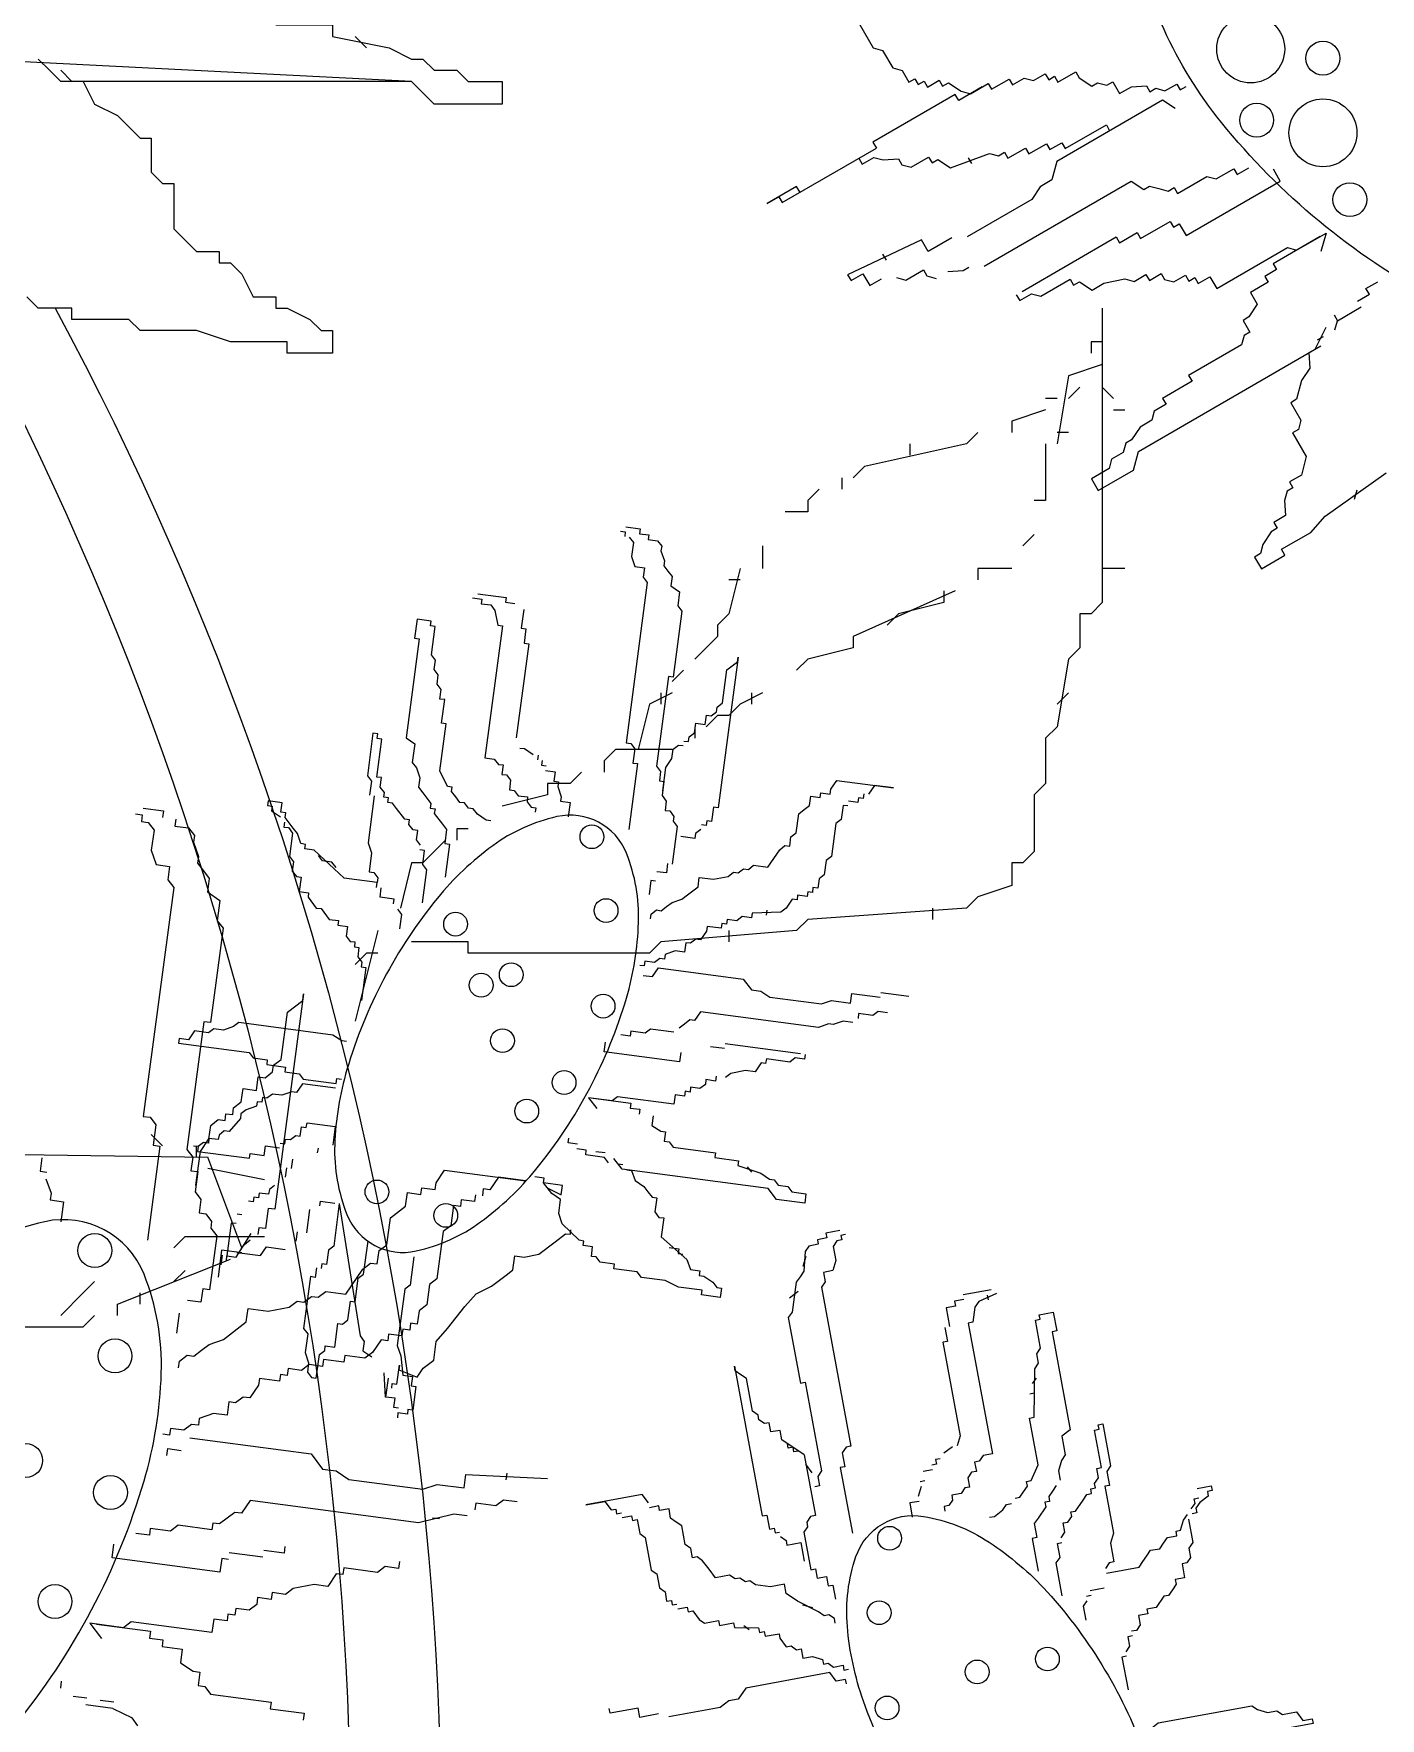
# Model space of a CAD drawing. Header units: inches. Extents: x 6 to 48.5, y 12.5 to 37.3.
# Drawn here: x 9.1383 to 9.2287, y 14.8961 to 15.0092 of the extents above; entities that cross this region are included whole.
import ezdxf

# ---------------------------------------------------------------- set-up
doc = ezdxf.new("R2010")
doc.units = ezdxf.units.IN
doc.header["$MEASUREMENT"] = 0
doc.layers.add('02', color=2, linetype='Continuous')

msp = doc.modelspace()

# ---------------------------------------------------------------- linework, layer by layer
at = {"layer": '02'}
for p, q in [((9.16367, 15.00602), (9.13401, 15.00754)), ((9.13857, 15.00754), (9.13933, 15.00678)), ((9.21412, 15.00478), (9.20701, 15.00066)), ((9.21497, 15.00422), (9.21412, 15.00478)), ((9.20701, 15.00066), (9.20668, 14.99942)), ((9.20213, 14.99362), (9.212, 14.99933)), ((9.20668, 14.99942), (9.20589, 14.99896)), ((9.212, 14.99933), (9.21285, 14.99877)), ((9.21512, 14.9985), (9.21709, 14.99965)), ((9.2157, 14.99568), (9.22202, 14.99934)), ((9.21709, 14.99965), (9.21772, 14.99948)), ((9.21772, 14.99948), (9.2189, 15.00017)), ((9.2189, 15.00017), (9.21913, 14.99977)), ((9.21913, 14.99977), (9.21992, 15.00023)), ((9.22202, 14.99934), (9.22156, 15.00013)), ((9.20533, 14.99811), (9.20098, 14.99559)), ((9.20589, 14.99896), (9.20533, 14.99811)), ((9.21285, 14.99877), (9.21325, 14.999)), ((9.21325, 14.999), (9.21387, 14.99884)), ((9.21387, 14.99884), (9.21449, 14.99867)), ((9.21449, 14.99867), (9.21489, 14.9989)), ((9.21489, 14.9989), (9.21512, 14.9985)), ((9.21123, 14.9952), (9.21242, 14.99588)), ((9.21242, 14.99588), (9.21264, 14.99549)), ((9.21264, 14.99549), (9.21462, 14.99663)), ((9.21462, 14.99663), (9.21485, 14.99624)), ((9.21485, 14.99624), (9.21524, 14.99647)), ((9.21524, 14.99647), (9.2157, 14.99568)), ((9.19793, 14.9954), (9.19296, 14.99305)), ((9.19838, 14.99461), (9.19793, 14.9954)), ((9.19996, 14.99553), (9.19838, 14.99461)), ((9.20468, 14.99193), (9.211, 14.99559)), ((9.211, 14.99559), (9.21123, 14.9952)), ((9.19556, 14.99403), (9.19533, 14.99442)), ((9.20071, 14.99332), (9.20111, 14.99355)), ((9.19296, 14.99305), (9.19319, 14.99266)), ((9.19319, 14.99266), (9.19398, 14.99311)), ((9.19398, 14.99311), (9.19444, 14.99233)), ((9.19444, 14.99233), (9.19523, 14.99278)), ((9.19624, 14.99285), (9.19687, 14.99268)), ((9.19687, 14.99268), (9.19805, 14.99337)), ((9.19805, 14.99337), (9.19828, 14.99297)), ((9.19828, 14.99297), (9.1989, 14.9928)), ((9.19969, 14.99326), (9.20071, 14.99332)), ((9.22778, 14.99212), (9.22857, 14.99258)), ((9.22722, 14.99127), (9.22801, 14.99173)), ((9.22801, 14.99173), (9.22778, 14.99212)), ((9.21007, 14.99081), (9.21007, 14.97103)), ((9.22564, 14.99036), (9.22587, 14.98996)), ((9.22587, 14.98996), (9.22745, 14.99088)), ((9.2257, 14.98934), (9.22587, 14.98996)), ((9.20931, 14.98853), (9.20931, 14.98777)), ((9.21007, 14.98853), (9.20931, 14.98853)), ((9.21007, 14.98701), (9.20779, 14.98625)), ((9.20779, 14.98625), (9.20703, 14.98168)), ((9.20703, 14.98473), (9.20626, 14.98473)), ((9.20855, 14.98549), (9.20779, 14.98473)), ((9.21007, 14.98549), (9.21083, 14.98473)), ((9.20626, 14.98396), (9.20398, 14.9832)), ((9.21083, 14.98396), (9.21159, 14.98396)), ((9.2017, 14.98244), (9.20094, 14.98168)), ((9.20398, 14.9832), (9.20398, 14.98244)), ((9.20779, 14.98244), (9.20703, 14.98244)), ((9.20094, 14.98168), (9.1941, 14.98016)), ((9.19714, 14.98168), (9.19714, 14.98092)), ((9.20626, 14.98168), (9.20626, 14.97788)), ((9.1941, 14.98016), (9.19333, 14.9794)), ((9.19257, 14.9794), (9.19257, 14.97864)), ((9.19105, 14.97864), (9.19029, 14.97788)), ((9.19029, 14.97788), (9.19029, 14.97712)), ((9.20626, 14.97788), (9.2055, 14.97788)), ((9.19029, 14.97712), (9.18877, 14.97712)), ((9.2055, 14.9756), (9.20474, 14.97484)), ((9.18725, 14.97484), (9.18725, 14.97332)), ((9.18573, 14.97332), (9.18497, 14.97027)), ((9.2017, 14.97332), (9.2017, 14.97256)), ((9.20398, 14.97332), (9.2017, 14.97332)), ((9.21159, 14.97332), (9.21007, 14.97332)), ((9.18573, 14.97256), (9.18497, 14.97256)), ((9.16812, 14.97162), (9.17002, 14.97136)), ((9.17002, 14.97136), (9.16998, 14.97105)), ((9.16998, 14.97105), (9.17061, 14.97096)), ((9.20018, 14.9718), (9.19333, 14.96875)), ((9.19942, 14.97103), (9.19638, 14.97027)), ((9.19942, 14.9718), (9.19942, 14.97103)), ((9.21007, 14.97103), (9.20931, 14.97027)), ((9.1712, 14.97056), (9.17103, 14.9693)), ((9.18497, 14.97027), (9.18421, 14.96951)), ((9.19638, 14.97027), (9.19562, 14.96951)), ((9.20855, 14.97027), (9.20855, 14.96799)), ((9.20931, 14.97027), (9.20855, 14.97027)), ((9.17103, 14.9693), (9.17135, 14.96925)), ((9.17135, 14.96925), (9.17122, 14.9683)), ((9.18421, 14.96875), (9.18345, 14.96799)), ((9.18421, 14.96951), (9.18421, 14.96875)), ((9.19333, 14.96875), (9.19333, 14.96799)), ((9.17154, 14.96826), (9.1707, 14.96193)), ((9.17122, 14.9683), (9.17154, 14.96826)), ((9.18345, 14.96799), (9.18269, 14.96723)), ((9.19333, 14.96799), (9.19029, 14.96723)), ((9.20855, 14.96799), (9.20779, 14.96723)), ((9.18193, 14.96647), (9.18116, 14.96571)), ((9.19029, 14.96723), (9.18953, 14.96647)), ((9.20779, 14.96723), (9.20703, 14.96267)), ((9.17964, 14.96419), (9.17888, 14.96115)), ((9.18116, 14.96495), (9.17964, 14.96419)), ((9.1804, 14.96495), (9.1804, 14.96419)), ((9.18573, 14.96419), (9.18497, 14.96343)), ((9.18725, 14.96495), (9.18573, 14.96419)), ((9.18649, 14.96495), (9.18649, 14.96419)), ((9.20779, 14.96495), (9.20703, 14.96419)), ((9.18421, 14.96343), (9.18345, 14.96267)), ((9.18497, 14.96343), (9.18421, 14.96343)), ((9.18269, 14.96267), (9.18269, 14.96191)), ((9.20703, 14.96267), (9.20626, 14.96191)), ((9.20626, 14.96191), (9.20626, 14.95887)), ((9.17093, 14.96125), (9.17125, 14.96121)), ((9.17125, 14.96121), (9.17184, 14.96081)), ((9.17216, 14.96077), (9.17212, 14.96045)), ((9.17736, 14.96115), (9.1766, 14.96039)), ((9.18116, 14.96115), (9.17736, 14.96115)), ((9.17243, 14.96041), (9.17239, 14.96009)), ((9.17239, 14.96009), (9.17271, 14.96005)), ((9.17267, 14.95973), (9.1733, 14.95965)), ((9.1733, 14.95965), (9.17321, 14.95902)), ((9.17508, 14.95963), (9.17432, 14.95887)), ((9.1766, 14.96039), (9.1766, 14.95963)), ((9.1728, 14.95887), (9.1728, 14.9581)), ((9.17432, 14.95887), (9.1728, 14.95887)), ((9.17321, 14.95902), (9.17353, 14.95897)), ((9.17353, 14.95897), (9.17349, 14.95866)), ((9.17349, 14.95866), (9.17372, 14.95798)), ((9.20626, 14.95887), (9.2055, 14.9581)), ((9.1728, 14.9581), (9.16976, 14.95734)), ((9.17372, 14.95798), (9.17368, 14.95767)), ((9.17368, 14.95767), (9.17431, 14.95758)), ((9.17431, 14.95758), (9.17419, 14.95663)), ((9.2055, 14.9581), (9.2055, 14.9543)), ((9.16595, 14.95506), (9.16519, 14.9543)), ((9.16671, 14.95582), (9.16671, 14.95506)), ((9.16747, 14.95582), (9.16671, 14.95582)), ((9.16519, 14.9543), (9.16443, 14.95354)), ((9.2055, 14.9543), (9.20474, 14.95354)), ((9.16367, 14.95354), (9.16291, 14.9505)), ((9.16443, 14.95354), (9.16367, 14.95354)), ((9.18078, 14.95286), (9.18014, 14.95294)), ((9.18086, 14.95349), (9.18078, 14.95286)), ((9.20398, 14.95354), (9.20398, 14.95202)), ((9.20474, 14.95354), (9.20398, 14.95354)), ((9.16131, 14.95189), (9.16135, 14.95221)), ((9.16155, 14.95122), (9.16163, 14.95185)), ((9.17974, 14.95235), (9.17962, 14.9514)), ((9.18006, 14.95231), (9.17974, 14.95235)), ((9.20398, 14.95202), (9.2017, 14.95126)), ((9.1625, 14.95109), (9.16155, 14.95122)), ((9.16245, 14.95078), (9.1625, 14.95109)), ((9.20094, 14.9505), (9.19029, 14.94974)), ((9.19866, 14.9505), (9.19866, 14.94974)), ((9.2017, 14.95126), (9.20094, 14.9505)), ((9.163, 14.95006), (9.16273, 14.95042)), ((9.16288, 14.94911), (9.163, 14.95006)), ((9.19029, 14.94974), (9.18953, 14.94898)), ((9.16139, 14.94898), (9.15987, 14.94289)), ((9.16747, 14.94822), (9.16367, 14.94822)), ((9.16747, 14.94746), (9.16747, 14.94822)), ((9.1804, 14.94822), (9.17964, 14.94746)), ((9.18953, 14.94898), (9.1804, 14.94822)), ((9.18497, 14.94898), (9.18497, 14.94822)), ((9.16063, 14.94746), (9.15987, 14.9467)), ((9.16139, 14.94746), (9.16063, 14.94746)), ((9.17964, 14.94746), (9.16747, 14.94746)), ((9.17922, 14.94597), (9.17985, 14.94589)), ((9.17985, 14.94589), (9.18025, 14.94648)), ((9.18025, 14.94648), (9.18595, 14.94572)), ((9.18595, 14.94572), (9.1865, 14.94501)), ((9.1865, 14.94501), (9.18713, 14.94492)), ((9.18713, 14.94492), (9.18773, 14.94452)), ((9.19518, 14.94482), (9.19708, 14.94457)), ((9.18773, 14.94452), (9.19121, 14.94406)), ((9.19121, 14.94406), (9.19188, 14.94429)), ((9.19188, 14.94429), (9.19315, 14.94412)), ((9.19315, 14.94412), (9.19324, 14.94476)), ((9.19324, 14.94476), (9.19514, 14.94451)), ((9.18201, 14.9427), (9.18165, 14.94243)), ((9.18236, 14.94298), (9.18201, 14.9427)), ((9.18268, 14.94294), (9.18236, 14.94298)), ((9.18308, 14.94353), (9.18268, 14.94294)), ((9.191, 14.94248), (9.18308, 14.94353)), ((9.19167, 14.94271), (9.191, 14.94248)), ((9.19199, 14.94267), (9.19167, 14.94271)), ((9.19267, 14.9429), (9.19199, 14.94267)), ((9.1933, 14.94282), (9.19267, 14.9429)), ((9.1937, 14.94341), (9.19366, 14.94309)), ((9.19465, 14.94328), (9.1937, 14.94341)), ((9.19501, 14.94356), (9.19465, 14.94328)), ((9.19564, 14.94347), (9.19501, 14.94356)), ((9.1766, 14.94084), (9.17669, 14.94148)), ((9.17835, 14.9419), (9.17772, 14.94198)), ((9.1784, 14.94222), (9.17835, 14.9419)), ((9.17935, 14.94209), (9.1784, 14.94222)), ((9.17971, 14.94236), (9.17935, 14.94209)), ((9.18129, 14.94215), (9.17971, 14.94236)), ((9.18167, 14.94017), (9.1766, 14.94084)), ((9.18175, 14.9408), (9.18167, 14.94017)), ((9.18469, 14.94106), (9.18374, 14.94118)), ((9.1898, 14.9407), (9.18473, 14.94138)), ((9.15854, 14.93583), (9.15837, 14.93456)), ((9.14694, 14.93453), (9.14618, 14.93529)), ((9.17418, 14.93472), (9.17422, 14.93504)), ((9.17481, 14.93463), (9.17418, 14.93472)), ((9.09522, 14.93453), (9.14998, 14.93377)), ((9.13883, 14.93372), (9.13871, 14.93282)), ((9.14922, 14.93377), (9.14922, 14.93453)), ((9.15226, 14.92768), (9.14998, 14.93377)), ((9.15567, 14.93363), (9.15558, 14.933)), ((9.15738, 14.93437), (9.15733, 14.93405)), ((9.1754, 14.93423), (9.17477, 14.93432)), ((9.17536, 14.93392), (9.1754, 14.93423)), ((9.17663, 14.93375), (9.17536, 14.93392)), ((9.17604, 14.93415), (9.17667, 14.93407)), ((9.1769, 14.93339), (9.17663, 14.93375)), ((9.13871, 14.93282), (9.13916, 14.93275)), ((9.15378, 14.93224), (9.14998, 14.933)), ((9.15527, 14.93304), (9.15518, 14.93241)), ((9.1391, 14.9323), (9.13944, 14.93134)), ((9.13944, 14.93134), (9.13938, 14.93089)), ((9.15343, 14.93135), (9.15339, 14.93103)), ((9.15406, 14.93127), (9.15343, 14.93135)), ((9.15411, 14.93158), (9.15406, 14.93127)), ((9.15446, 14.93186), (9.15411, 14.93158)), ((9.1738, 14.93187), (9.17253, 14.93204)), ((9.17281, 14.93168), (9.17372, 14.93124)), ((9.17372, 14.93124), (9.1738, 14.93187)), ((9.13938, 14.93089), (9.14028, 14.93077)), ((9.14028, 14.93077), (9.1401, 14.92941)), ((9.15303, 14.93076), (9.15271, 14.9308)), ((9.15307, 14.93108), (9.15303, 14.93076)), ((9.15339, 14.93103), (9.15307, 14.93108)), ((9.15662, 14.92867), (9.15683, 14.93025)), ((9.1575, 14.93049), (9.15755, 14.9308)), ((9.15755, 14.9308), (9.1585, 14.93068)), ((9.15881, 14.93064), (9.16021, 14.92175)), ((9.15155, 14.92934), (9.15126, 14.92713)), ((9.15187, 14.9293), (9.15155, 14.92934)), ((9.15227, 14.92989), (9.15195, 14.92993)), ((9.1477, 14.92768), (9.14846, 14.92844)), ((9.14846, 14.92844), (9.15378, 14.92844)), ((9.15189, 14.92704), (9.15289, 14.92863)), ((9.1559, 14.92812), (9.15599, 14.92875)), ((9.1439, 14.92388), (9.1515, 14.92692)), ((9.15094, 14.92717), (9.15086, 14.92654)), ((9.15122, 14.92681), (9.15126, 14.92713)), ((9.15126, 14.92713), (9.15189, 14.92704)), ((9.15193, 14.92736), (9.15352, 14.92715)), ((9.15352, 14.92715), (9.15392, 14.92774)), ((9.15392, 14.92774), (9.15518, 14.92757)), ((9.1477, 14.9254), (9.14846, 14.92616)), ((9.14009, 14.92312), (9.14161, 14.92464)), ((9.14161, 14.92464), (9.14237, 14.9254)), ((9.14542, 14.92388), (9.14542, 14.92464)), ((9.14963, 14.92492), (9.14951, 14.92402)), ((9.15009, 14.92486), (9.14963, 14.92492)), ((9.2026, 14.92486), (9.20071, 14.92451)), ((9.1439, 14.92312), (9.1439, 14.92388)), ((9.14951, 14.92402), (9.14861, 14.92414)), ((9.2002, 14.92376), (9.19957, 14.92365)), ((9.19957, 14.92365), (9.1998, 14.92239)), ((9.20077, 14.9242), (9.20014, 14.92408)), ((9.20014, 14.92408), (9.2002, 14.92376)), ((9.10358, 14.92236), (9.14161, 14.92236)), ((9.14161, 14.92236), (9.14237, 14.92312)), ((9.14804, 14.92329), (9.14786, 14.92193)), ((9.19949, 14.92233), (9.19966, 14.92139)), ((9.16021, 14.92175), (9.16049, 14.92139)), ((9.16049, 14.92139), (9.1604, 14.92076)), ((9.19966, 14.92139), (9.19935, 14.92133)), ((9.19935, 14.92133), (9.20051, 14.91505)), ((9.1604, 14.92076), (9.16099, 14.92036)), ((9.16209, 14.91892), (9.16192, 14.91765)), ((9.14876, 14.91491), (9.15691, 14.91383)), ((9.2, 14.91431), (9.19943, 14.91388)), ((9.20051, 14.91505), (9.20032, 14.91436)), ((9.14723, 14.91373), (9.14729, 14.91418)), ((9.14729, 14.91418), (9.14819, 14.91406)), ((9.15691, 14.91383), (9.15769, 14.9128)), ((9.19892, 14.91313), (9.19861, 14.91307)), ((9.19918, 14.9135), (9.19886, 14.91345)), ((9.19886, 14.91345), (9.19892, 14.91313)), ((9.15769, 14.9128), (9.1586, 14.91268)), ((9.1586, 14.91268), (9.15944, 14.91211)), ((9.15944, 14.91211), (9.16442, 14.91145)), ((9.16719, 14.91154), (9.16731, 14.91245)), ((9.16731, 14.91245), (9.1728, 14.91218)), ((9.17003, 14.91209), (9.17009, 14.91254)), ((9.19815, 14.91201), (9.19784, 14.91196)), ((9.19866, 14.91276), (9.19804, 14.91264)), ((9.16442, 14.91145), (9.16538, 14.91178)), ((9.16538, 14.91178), (9.16719, 14.91154)), ((9.1979, 14.91164), (9.1977, 14.91096)), ((9.15178, 14.9099), (9.15076, 14.90912)), ((9.15224, 14.90984), (9.15178, 14.9099)), ((9.15281, 14.91069), (9.15224, 14.90984)), ((9.16412, 14.90919), (9.15281, 14.91069)), ((9.1665, 14.90979), (9.16412, 14.90919)), ((9.1674, 14.90967), (9.1665, 14.90979)), ((9.16798, 14.91052), (9.16792, 14.91006)), ((9.16933, 14.91034), (9.16798, 14.91052)), ((9.16985, 14.91073), (9.16933, 14.91034)), ((9.17075, 14.91061), (9.16985, 14.91073)), ((9.19776, 14.91064), (9.19713, 14.91053)), ((9.19713, 14.91053), (9.1973, 14.90958)), ((9.14611, 14.90881), (9.14605, 14.90836)), ((9.14747, 14.90863), (9.14611, 14.90881)), ((9.14798, 14.90903), (9.14747, 14.90863)), ((9.15025, 14.90873), (9.14798, 14.90903)), ((9.15031, 14.90918), (9.15025, 14.90873)), ((9.15076, 14.90912), (9.15031, 14.90918)), ((9.16554, 14.90946), (9.16508, 14.90952)), ((9.14355, 14.90685), (9.14367, 14.90776)), ((9.14605, 14.90836), (9.14515, 14.90848)), ((9.15516, 14.90761), (9.1551, 14.90716)), ((9.15079, 14.90589), (9.14355, 14.90685)), ((9.15091, 14.9068), (9.15079, 14.90589)), ((9.15136, 14.90674), (9.15091, 14.9068)), ((9.15368, 14.90689), (9.15142, 14.90719)), ((9.1551, 14.90716), (9.15374, 14.90734)), ((9.19048, 14.90605), (9.1908, 14.90611)), ((9.1908, 14.90611), (9.19091, 14.90548)), ((9.19091, 14.90548), (9.19154, 14.90559)), ((9.19154, 14.90559), (9.19166, 14.90497)), ((9.19166, 14.90497), (9.19197, 14.90502)), ((9.19197, 14.90502), (9.19215, 14.90408)), ((9.209, 14.90428), (9.20932, 14.90434)), ((9.20926, 14.90465), (9.2102, 14.90482)), ((9.20881, 14.90359), (9.20906, 14.90396)), ((9.20898, 14.90265), (9.20881, 14.90359)), ((9.14009, 14.8981), (9.14015, 14.89856)), ((9.19176, 14.89914), (9.18611, 14.89809)), ((9.19219, 14.89857), (9.19176, 14.89914)), ((9.19282, 14.89868), (9.19219, 14.89857)), ((9.19288, 14.89837), (9.19282, 14.89868)), ((9.14184, 14.89741), (9.14093, 14.89753)), ((9.14274, 14.89729), (9.14365, 14.89717)), ((9.1856, 14.89735), (9.18497, 14.89723)), ((9.18611, 14.89809), (9.1856, 14.89735)), ((9.14359, 14.89672), (9.14178, 14.89696)), ((9.14359, 14.89672), (9.14489, 14.89609)), ((9.177, 14.8964), (9.17694, 14.89672)), ((9.17888, 14.89675), (9.177, 14.8964)), ((9.179, 14.89613), (9.17888, 14.89675)), ((9.18026, 14.89636), (9.179, 14.89613)), ((9.1844, 14.8968), (9.18094, 14.89616)), ((9.18497, 14.89723), (9.1844, 14.8968))]:
    msp.add_line(p, q, dxfattribs=at)
for points in [[(9.23116, 15.01909, -0.099891), (9.24548, 15.00722, -0.06364), (9.24933, 15.00098, -0.103576), (9.2508, 14.99439, -0.367652), (9.24599, 14.98858, -0.103576), (9.23924, 14.9888, -0.06364), (9.23239, 14.99142, -0.099891), (9.21807, 15.00328, -0.06364), (9.21422, 15.00952, -0.103576), (9.21275, 15.01612, -0.367653), (9.21756, 15.02192, -0.103576), (9.22432, 15.02171, -0.06364), (9.23116, 15.01909, -0.049822)], [(9.13363, 14.99081, -0.162137), (9.15717, 14.85615, 0.555817)], [(9.13971, 14.99081, -0.160802), (9.16342, 14.85727, 0.555817)], [(9.15932, 14.93965, 0.06364), (9.1585, 14.93459, 0.103576), (9.15932, 14.92992, 0.367652), (9.16398, 14.92746, 0.103576), (9.1683, 14.92941, 0.06364), (9.17202, 14.93294, 0.099891), (9.1781, 14.94445, 0.06364), (9.17891, 14.94952, 0.103576), (9.1781, 14.95418, 0.367652), (9.17343, 14.95664, 0.103576), (9.16912, 14.95469, 0.06364), (9.1654, 14.95116, 0.099891), (9.15932, 14.93965)], [(9.11886, 14.90515, 0.06364), (9.11769, 14.89791, 0.103576), (9.11886, 14.89125, 0.367652), (9.12552, 14.88773, 0.103576), (9.13168, 14.89052, 0.06364), (9.137, 14.89556, 0.099891), (9.14569, 14.91201, 0.06364), (9.14685, 14.91925, 0.103576), (9.14569, 14.9259, 0.367652), (9.13902, 14.92943, 0.103576), (9.13286, 14.92664, 0.06364), (9.12754, 14.9216, 0.099891), (9.11886, 14.90515)], [(9.20636, 14.90457, -0.099891), (9.21302, 14.89338, -0.06364), (9.21409, 14.88837, -0.103576), (9.21351, 14.88367, -0.367652), (9.20898, 14.88097, -0.103576), (9.20458, 14.8827, -0.06364), (9.20068, 14.88603, -0.099891), (9.19402, 14.89722, -0.06364), (9.19294, 14.90224, -0.103576), (9.19352, 14.90693, -0.367652), (9.19806, 14.90963, -0.103576), (9.20246, 14.9079, -0.06364), (9.20636, 14.90457, -0.049822)]]:
    msp.add_lwpolyline(points, format="xyb", dxfattribs=at)
for points in [[(9.14009, 15.01667), (9.14009, 15.01591), (9.14161, 15.01591), (9.14161, 15.01515), (9.1439, 15.01515), (9.1439, 15.01363), (9.14542, 15.01287), (9.14618, 15.01287), (9.14618, 15.01135), (9.14694, 15.01135), (9.1477, 15.01059), (9.15454, 15.01059), (9.15454, 15.00983), (9.15835, 15.00983), (9.15835, 15.00906), (9.16215, 15.0083)], [(9.19308, 15.01105), (9.19468, 15.00829), (9.19531, 15.00812), (9.19599, 15.00694), (9.19662, 15.00677), (9.19707, 15.00598), (9.19747, 15.00621), (9.1977, 15.00582), (9.19809, 15.00605), (9.19832, 15.00565), (9.19911, 15.00611), (9.19934, 15.00571), (9.19973, 15.00594), (9.20059, 15.00538), (9.20121, 15.00521), (9.20239, 15.0059), (9.20262, 15.00551), (9.20381, 15.00619), (9.20404, 15.0058), (9.20483, 15.00625), (9.20545, 15.00609), (9.20624, 15.00655), (9.20647, 15.00615), (9.20686, 15.00638), (9.20709, 15.00598), (9.20828, 15.00667), (9.20851, 15.00628), (9.20936, 15.00571), (9.20975, 15.00594), (9.21038, 15.00578), (9.21077, 15.00601), (9.21123, 15.00522), (9.21202, 15.00567), (9.21304, 15.00574), (9.21327, 15.00534), (9.21366, 15.00557), (9.21428, 15.0054), (9.21507, 15.00586), (9.2153, 15.00547), (9.2157, 15.0057)], [(9.16215, 15.0083), (9.16367, 15.00754), (9.16443, 15.00754), (9.16519, 15.00678), (9.16671, 15.00678), (9.16747, 15.00602), (9.16976, 15.00602), (9.16976, 15.0045), (9.16519, 15.0045), (9.16367, 15.00602), (9.14009, 15.00602), (9.13933, 15.00678)], [(9.15987, 15.00906), (9.16063, 15.0083)], [(9.14161, 15.00602), (9.14237, 15.0045), (9.1439, 15.00374), (9.14466, 15.00298), (9.14542, 15.00222), (9.14618, 15.00222), (9.14618, 14.99994), (9.14694, 14.99918), (9.1477, 14.99918), (9.1477, 14.99613), (9.14922, 14.99461), (9.15074, 14.99461), (9.15074, 14.99385), (9.1515, 14.99385), (9.15226, 14.99309), (9.15302, 14.99157), (9.15454, 14.99157), (9.15454, 14.99081), (9.1553, 14.99081), (9.15683, 14.99005), (9.15759, 14.98929), (9.15835, 14.98929), (9.15835, 14.98777), (9.1553, 14.98777), (9.1553, 14.98853), (9.1515, 14.98853), (9.14922, 14.98929), (9.14542, 14.98929), (9.14466, 14.99005), (9.14085, 14.99005), (9.14085, 14.99081), (9.13857, 14.99081), (9.13781, 14.99157)], [(9.14009, 15.00678), (9.14085, 15.00602)], [(9.202, 15.00567), (9.20042, 15.00476), (9.20019, 15.00515), (9.19466, 15.00195), (9.19489, 15.00155)], [(9.20248, 15.0012), (9.2031, 15.00104), (9.2035, 15.00127), (9.20373, 15.00087), (9.20491, 15.00156), (9.20514, 15.00116), (9.20632, 15.00185), (9.20655, 15.00145), (9.20734, 15.00191), (9.20757, 15.00152), (9.21034, 15.00312), (9.21056, 15.00272)], [(9.18976, 14.99858), (9.18953, 14.99898), (9.18755, 14.99783), (9.18834, 14.99829), (9.18857, 14.99789), (9.19489, 15.00155)], [(9.19371, 15.00087), (9.19394, 15.00047), (9.19472, 15.00093), (9.19535, 15.00076), (9.19637, 15.00083), (9.1966, 15.00043), (9.19722, 15.00027), (9.1984, 15.00095), (9.19863, 15.00056), (9.19903, 15.00079), (9.19988, 15.00023), (9.20248, 15.0012)], [(9.20106, 15.00091), (9.20129, 15.00052)], [(9.20429, 14.9917), (9.20452, 14.99131), (9.20531, 14.99177), (9.20593, 14.9916), (9.20791, 14.99274), (9.20813, 14.99235), (9.20853, 14.99258), (9.20938, 14.99202), (9.21017, 14.99247), (9.21158, 14.99277), (9.21221, 14.9926), (9.213, 14.99306), (9.21323, 14.99266), (9.21402, 14.99312), (9.21425, 14.99272), (9.21487, 14.99256), (9.21566, 14.99302), (9.21589, 14.99262), (9.21628, 14.99285), (9.21651, 14.99245), (9.2173, 14.99291), (9.21776, 14.99212), (9.2225, 14.99487), (9.22312, 14.9947), (9.2251, 14.99584), (9.22476, 14.9946)], [(9.2247, 14.99562), (9.22154, 14.99379), (9.22177, 14.99339), (9.22098, 14.99293), (9.22121, 14.99254), (9.22002, 14.99185), (9.22048, 14.99106), (9.21992, 14.99021), (9.21953, 14.98998), (9.21998, 14.98919), (9.21959, 14.98896), (9.21942, 14.98834), (9.21587, 14.98628), (9.2161, 14.98589), (9.21412, 14.98474), (9.21435, 14.98435), (9.21356, 14.98389), (9.21339, 14.98327), (9.21261, 14.98281), (9.21204, 14.98196), (9.21165, 14.98173), (9.21148, 14.9811), (9.21069, 14.98065), (9.21053, 14.98002), (9.20934, 14.97934), (9.2098, 14.97855), (9.21217, 14.97992), (9.2125, 14.98117), (9.22474, 14.98826)], [(9.22508, 14.9895), (9.22435, 14.98803), (9.22395, 14.9878), (9.22402, 14.98678), (9.22346, 14.98593), (9.22312, 14.98468), (9.22273, 14.98445), (9.22341, 14.98327), (9.22325, 14.98264), (9.22285, 14.98242), (9.22377, 14.98084), (9.2236, 14.98021), (9.22344, 14.97959), (9.22265, 14.97913), (9.22287, 14.97874), (9.22248, 14.97851), (9.22231, 14.97788), (9.22238, 14.97687), (9.22159, 14.97641), (9.22181, 14.97601), (9.22142, 14.97578), (9.22086, 14.97493), (9.22069, 14.97431), (9.2203, 14.97408), (9.22076, 14.97329), (9.22234, 14.9742), (9.22211, 14.9746), (9.22408, 14.97574), (9.22504, 14.97682), (9.22915, 14.97974)], [(9.22491, 14.98888), (9.22451, 14.98865)], [(9.22701, 14.97797), (9.22718, 14.97859)], [(9.1777, 14.97582), (9.17802, 14.97578), (9.17798, 14.97546)], [(9.17806, 14.9761), (9.17901, 14.97597), (9.17897, 14.97565), (9.1796, 14.97557), (9.17956, 14.97525), (9.18019, 14.97517), (9.18047, 14.97481), (9.18042, 14.97449), (9.18066, 14.97382), (9.18062, 14.9735), (9.18089, 14.97314), (9.18116, 14.97278), (9.18108, 14.97215), (9.18167, 14.97175), (9.18155, 14.9708), (9.18182, 14.97044), (9.18123, 14.96601), (9.18092, 14.96605), (9.18012, 14.96003), (9.18039, 14.95967), (9.18031, 14.95904), (9.18062, 14.959), (9.1805, 14.95805), (9.18077, 14.95769), (9.18069, 14.95706), (9.18101, 14.95702), (9.18128, 14.95666), (9.18124, 14.95634), (9.18151, 14.95598), (9.18118, 14.95345)], [(9.17829, 14.97542), (9.17857, 14.97506), (9.17844, 14.97411), (9.17867, 14.97344), (9.17931, 14.97335), (9.17922, 14.97272), (9.1795, 14.97236), (9.17807, 14.96159), (9.17839, 14.96155), (9.17866, 14.96119), (9.17853, 14.96024), (9.17885, 14.9602), (9.17826, 14.95577)], [(9.16776, 14.97134), (9.16839, 14.97126), (9.16835, 14.97094), (9.16899, 14.97086), (9.16926, 14.9705), (9.16945, 14.96951), (9.16977, 14.96946), (9.16859, 14.9606), (9.16922, 14.96051), (9.1695, 14.96015), (9.16982, 14.96011), (9.16973, 14.95948), (9.17005, 14.95944), (9.17032, 14.95908), (9.17024, 14.95844), (9.17056, 14.9584), (9.17083, 14.95804), (9.17146, 14.95796), (9.17142, 14.95764), (9.1717, 14.95728), (9.17201, 14.95724), (9.17197, 14.95693)], [(9.16899, 14.95635), (9.16868, 14.9564), (9.16809, 14.9568), (9.16781, 14.95716), (9.16749, 14.9572), (9.16722, 14.95756), (9.1669, 14.9576), (9.16663, 14.95796), (9.16635, 14.95832), (9.1664, 14.95863), (9.16608, 14.95867), (9.16557, 14.95971), (9.16599, 14.96287), (9.16568, 14.96292), (9.16589, 14.9645), (9.16557, 14.96454), (9.16565, 14.96518), (9.16538, 14.96553), (9.16546, 14.96617), (9.16519, 14.96653), (9.16527, 14.96716), (9.165, 14.96752), (9.16525, 14.96942), (9.16493, 14.96946), (9.16498, 14.96978), (9.16403, 14.9699), (9.16386, 14.96864), (9.16417, 14.96859), (9.16329, 14.96194), (9.16388, 14.96154), (9.16371, 14.96028), (9.16399, 14.95992), (9.16422, 14.95924), (9.16414, 14.95861), (9.16441, 14.95825), (9.16469, 14.95789), (9.16496, 14.95753), (9.16492, 14.95722), (9.16524, 14.95717), (9.16519, 14.95686), (9.16574, 14.95614), (9.16602, 14.95578), (9.16589, 14.95483), (9.16621, 14.95479), (9.16591, 14.95257)], [(9.18195, 14.96172), (9.18227, 14.96168), (9.18231, 14.962), (9.18267, 14.96227), (9.18275, 14.96291), (9.18339, 14.96282), (9.18347, 14.96346), (9.18379, 14.96341), (9.18415, 14.96369), (9.18419, 14.964), (9.18455, 14.96428), (9.18484, 14.9665), (9.1852, 14.96677), (9.18556, 14.96705), (9.1856, 14.96736), (9.18426, 14.95723), (9.18394, 14.95727), (9.18381, 14.95632), (9.1835, 14.95636), (9.18345, 14.95605), (9.18314, 14.95609)], [(9.16427, 14.95473), (9.16399, 14.95508), (9.16408, 14.95572), (9.16376, 14.95576), (9.16348, 14.95612), (9.16353, 14.95643), (9.16321, 14.95648), (9.16266, 14.95719), (9.16239, 14.95755), (9.16207, 14.95759), (9.16211, 14.95791), (9.16179, 14.95795), (9.16184, 14.95827), (9.16156, 14.95863), (9.16165, 14.95926), (9.16133, 14.9593), (9.16167, 14.96184), (9.16135, 14.96188), (9.16139, 14.9622), (9.16107, 14.96224), (9.1607, 14.95939), (9.16097, 14.95903), (9.16084, 14.95808)], [(9.18054, 14.95837), (9.18075, 14.95995), (9.18115, 14.96054), (9.18124, 14.96117), (9.18159, 14.96145), (9.18191, 14.96141)], [(9.17972, 14.94977), (9.17976, 14.95009), (9.18012, 14.95037), (9.18044, 14.95032), (9.1808, 14.9506), (9.18116, 14.95087), (9.18183, 14.9511), (9.18219, 14.95138), (9.18291, 14.95193), (9.18299, 14.95256), (9.18394, 14.95244), (9.18493, 14.95263), (9.18529, 14.9529), (9.18561, 14.95286), (9.18597, 14.95313), (9.18629, 14.95309), (9.18664, 14.95337), (9.18759, 14.95324), (9.18799, 14.95383), (9.1884, 14.95442), (9.18875, 14.9547), (9.18907, 14.95466), (9.18915, 14.95529), (9.18951, 14.95556), (9.18968, 14.95683), (9.19004, 14.95711), (9.1904, 14.95738), (9.19048, 14.95801), (9.19112, 14.95793), (9.19116, 14.95825), (9.19179, 14.95816), (9.19183, 14.95848), (9.19223, 14.95907), (9.19603, 14.95857), (9.19477, 14.95873), (9.19437, 14.95814)], [(9.15713, 14.95438), (9.1565, 14.95447), (9.15654, 14.95478), (9.15622, 14.95483), (9.15599, 14.9555), (9.15572, 14.95586), (9.15544, 14.95622), (9.15517, 14.95658), (9.15521, 14.95689), (9.15489, 14.95694), (9.15498, 14.95757), (9.15403, 14.9577), (9.15398, 14.95738), (9.1543, 14.95734), (9.15426, 14.95702), (9.15485, 14.95662)], [(9.16116, 14.95804), (9.16074, 14.95487), (9.16097, 14.9542), (9.16081, 14.95293), (9.16112, 14.95289), (9.1614, 14.95253), (9.16135, 14.95221), (9.15914, 14.95251), (9.15713, 14.95438)], [(9.19297, 14.95736), (9.19266, 14.9574), (9.19253, 14.95645), (9.19217, 14.95618), (9.19188, 14.95396), (9.19152, 14.95369), (9.19139, 14.95274), (9.19104, 14.95246), (9.19095, 14.95183), (9.19063, 14.95187), (9.19059, 14.95155), (9.19028, 14.9516), (9.19023, 14.95128), (9.1896, 14.95136), (9.18956, 14.95105), (9.18924, 14.95109), (9.18884, 14.9505), (9.18848, 14.95022)], [(9.19405, 14.95818), (9.19401, 14.95787), (9.19369, 14.95791), (9.19365, 14.95759), (9.19302, 14.95768)], [(9.14512, 14.95682), (9.14557, 14.95676), (9.14551, 14.95631), (9.14596, 14.95625), (9.14636, 14.95574), (9.14618, 14.95438), (9.14651, 14.95342), (9.14741, 14.9533), (9.14729, 14.95239), (9.14769, 14.95188), (9.14564, 14.9365), (9.1461, 14.93644), (9.14649, 14.93593), (9.14631, 14.93457), (9.14676, 14.93451), (9.14592, 14.92818)], [(9.14563, 14.95722), (9.14699, 14.95704), (9.14693, 14.95658)], [(9.14783, 14.95646), (9.14777, 14.95601), (9.14868, 14.95589), (9.14907, 14.95538), (9.14901, 14.95493), (9.14934, 14.95396), (9.14928, 14.95351), (9.14968, 14.953), (9.15007, 14.95248), (9.14995, 14.95158), (9.15079, 14.95101), (9.15061, 14.94965), (9.15101, 14.94914), (9.15016, 14.9428), (9.14971, 14.94286), (9.14857, 14.93427), (9.14896, 14.93376), (9.14884, 14.93285), (9.1493, 14.93279), (9.14912, 14.93143), (9.14951, 14.93092), (9.14939, 14.93002), (9.14984, 14.92996), (9.15023, 14.92944), (9.15017, 14.92899), (9.15057, 14.92848), (9.15009, 14.92486)], [(9.15512, 14.95626), (9.15508, 14.95594), (9.1554, 14.9559), (9.15567, 14.95554), (9.15546, 14.95396), (9.15574, 14.9536), (9.15565, 14.95297), (9.15593, 14.95261), (9.15625, 14.95257), (9.15612, 14.95162), (9.15675, 14.95153), (9.15671, 14.95122), (9.15726, 14.9505), (9.15758, 14.95046), (9.15813, 14.94974), (9.15876, 14.94966), (9.15872, 14.94934), (9.15935, 14.94925), (9.15927, 14.94862), (9.15954, 14.94826), (9.15986, 14.94822), (9.15982, 14.9479), (9.16013, 14.94786), (9.16005, 14.94723), (9.16032, 14.94687), (9.16028, 14.94655), (9.1606, 14.94651), (9.1603, 14.94429)], [(9.1831, 14.95577), (9.18274, 14.9555), (9.1827, 14.95518), (9.18175, 14.95531)], [(9.15859, 14.95322), (9.15831, 14.95358), (9.15768, 14.95367), (9.15741, 14.95402)], [(9.1644, 14.95084), (9.16469, 14.95306), (9.16442, 14.95342), (9.16454, 14.95437), (9.16422, 14.95441)], [(9.18848, 14.95022), (9.18654, 14.95016), (9.1865, 14.94984), (9.18587, 14.94993), (9.18551, 14.94965), (9.18487, 14.94973), (9.18483, 14.94942), (9.18451, 14.94946), (9.18447, 14.94914), (9.18352, 14.94927), (9.18348, 14.94895), (9.18308, 14.94836), (9.18276, 14.9484), (9.1824, 14.94813), (9.18209, 14.94817), (9.182, 14.94754), (9.18137, 14.94762), (9.18069, 14.94739), (9.18065, 14.94707), (9.18034, 14.94711), (9.17998, 14.94684), (9.17934, 14.94692), (9.1793, 14.94661), (9.17899, 14.94665)], [(9.18753, 14.95035), (9.18749, 14.95003)], [(9.14918, 14.93189), (9.14948, 14.93415), (9.15005, 14.93499), (9.15017, 14.9359), (9.15068, 14.93629), (9.15113, 14.93623), (9.15119, 14.93668), (9.15165, 14.93662), (9.15171, 14.93708), (9.15222, 14.93747), (9.15234, 14.93837), (9.15324, 14.93825), (9.15336, 14.93916), (9.15382, 14.9391), (9.15433, 14.93949), (9.15439, 14.93994), (9.1549, 14.94033), (9.15532, 14.9435), (9.15635, 14.94429), (9.15641, 14.94474), (9.15448, 14.93026), (9.15403, 14.93032), (9.15385, 14.92896), (9.1534, 14.92902), (9.15334, 14.92857)], [(9.15929, 14.94153), (9.15898, 14.94157), (9.15838, 14.94197), (9.15205, 14.94281), (9.15169, 14.94254), (9.15102, 14.9423), (9.15038, 14.94239), (9.15002, 14.94211), (9.14907, 14.94224), (9.14867, 14.94165), (9.14804, 14.94173), (9.148, 14.94142), (9.15275, 14.94079), (9.15302, 14.94043), (9.15397, 14.9403), (9.15393, 14.93998), (9.1552, 14.93982), (9.15516, 14.9395), (9.15611, 14.93937), (9.15638, 14.93901), (9.1586, 14.93872), (9.15864, 14.93904), (9.15896, 14.939)], [(9.19011, 14.94066), (9.19007, 14.94034), (9.18944, 14.94043), (9.18908, 14.94015), (9.1875, 14.94036), (9.18745, 14.94005), (9.18714, 14.94009), (9.18674, 14.9395), (9.1861, 14.93958), (9.18511, 14.93939), (9.18475, 14.93912)], [(9.18412, 14.9392), (9.18408, 14.93888), (9.18344, 14.93897), (9.1834, 14.93865), (9.18304, 14.93838), (9.18241, 14.93846), (9.18237, 14.93814), (9.18205, 14.93819), (9.18201, 14.93787), (9.18138, 14.93795), (9.18129, 14.93732), (9.17749, 14.93782), (9.17713, 14.93755), (9.17555, 14.93776), (9.1761, 14.93704)], [(9.15856, 14.9384), (9.15634, 14.9387), (9.15594, 14.93811), (9.15562, 14.93815), (9.15495, 14.93792), (9.15431, 14.938), (9.15395, 14.93773), (9.15364, 14.93777), (9.1536, 14.93745), (9.15328, 14.93749), (9.15324, 14.93718), (9.15256, 14.93694), (9.1522, 14.93667), (9.15216, 14.93635), (9.1514, 14.93549), (9.15108, 14.93553), (9.15073, 14.93525), (9.15068, 14.93494), (9.15005, 14.93502), (9.15001, 14.9347), (9.14969, 14.93475), (9.14933, 14.93447), (9.14902, 14.93451)], [(9.17587, 14.93772), (9.1784, 14.93738), (9.17836, 14.93706), (9.17899, 14.93698), (9.17895, 14.93666)], [(9.15484, 14.93471), (9.15516, 14.93467), (9.1552, 14.93498), (9.15552, 14.93494), (9.15588, 14.93521), (9.15619, 14.93517), (9.15628, 14.93581), (9.15659, 14.93576), (9.15664, 14.93608), (9.15854, 14.93583)], [(9.1799, 14.93654), (9.17981, 14.9359), (9.18041, 14.9355), (9.18072, 14.93546), (9.18064, 14.93483), (9.18096, 14.93479), (9.18123, 14.93443), (9.18408, 14.93405), (9.18404, 14.93373), (9.18562, 14.93352), (9.18558, 14.93321), (9.18712, 14.93268)], [(9.14933, 14.93447), (9.14929, 14.93415), (9.15277, 14.93369), (9.15282, 14.93401), (9.15377, 14.93388), (9.15385, 14.93452), (9.1548, 14.93439)], [(9.18712, 14.93268), (9.18771, 14.93228), (9.18803, 14.93224), (9.1883, 14.93188), (9.18894, 14.93179), (9.18921, 14.93143), (9.19016, 14.93131), (9.19008, 14.93068), (9.18818, 14.93093), (9.18763, 14.93165), (9.17781, 14.93295), (9.17726, 14.93367)], [(9.14801, 14.91961), (9.14807, 14.92006), (9.14858, 14.92046), (9.14903, 14.9204), (9.14954, 14.92079), (9.15006, 14.92118), (9.15102, 14.92151), (9.15256, 14.92269), (9.15268, 14.9236), (9.15404, 14.92342), (9.15545, 14.92369), (9.15597, 14.92408), (9.15642, 14.92402), (9.15693, 14.92441), (9.15738, 14.92435), (9.1579, 14.92474), (9.15925, 14.92456), (9.1604, 14.92625), (9.16091, 14.92665), (9.16136, 14.92659), (9.16148, 14.92749), (9.162, 14.92788), (9.16224, 14.92969), (9.16326, 14.93048), (9.16338, 14.93138), (9.16429, 14.93126), (9.16435, 14.93171), (9.16525, 14.93159), (9.16531, 14.93205), (9.16588, 14.93289), (9.17131, 14.93217), (9.1695, 14.93241), (9.16893, 14.93157), (9.16848, 14.93163), (9.16842, 14.93117)], [(9.17378, 14.92929), (9.17355, 14.92997), (9.17367, 14.93092), (9.17308, 14.93132), (9.17253, 14.93204), (9.17258, 14.93235), (9.17194, 14.93244)], [(9.17754, 14.93331), (9.17785, 14.93326)], [(9.17813, 14.93291), (9.17844, 14.93286), (9.17868, 14.93219), (9.17927, 14.93179), (9.17954, 14.93143), (9.17982, 14.93107), (9.18013, 14.93103), (9.18001, 14.93008), (9.18028, 14.92972), (9.1806, 14.92968), (9.18043, 14.92841)], [(9.18621, 14.93312), (9.18649, 14.93276)], [(9.16796, 14.93123), (9.1679, 14.93078), (9.167, 14.9309), (9.16694, 14.93045), (9.16649, 14.93051), (9.16631, 14.92915), (9.16579, 14.92876), (9.16537, 14.92559), (9.16486, 14.9252), (9.16468, 14.92384), (9.16417, 14.92345), (9.16405, 14.92255), (9.1636, 14.92261), (9.16354, 14.92215), (9.16308, 14.92221), (9.16302, 14.92176), (9.16212, 14.92188), (9.16206, 14.92143), (9.16161, 14.92149), (9.16103, 14.92065), (9.16052, 14.92025), (9.15917, 14.92043), (9.15911, 14.91998), (9.15775, 14.92016), (9.15769, 14.91971), (9.15678, 14.91983), (9.15627, 14.91944), (9.15537, 14.91956), (9.15531, 14.9191), (9.15485, 14.91916), (9.15479, 14.91871), (9.15344, 14.91889), (9.15338, 14.91844), (9.1528, 14.91759), (9.15235, 14.91765), (9.15184, 14.91726), (9.15139, 14.91732), (9.15127, 14.91642), (9.15036, 14.91654), (9.1494, 14.9162), (9.14934, 14.91575), (9.14888, 14.91581), (9.14837, 14.91542), (9.14747, 14.91554), (9.14741, 14.91509), (9.14695, 14.91515)], [(9.15881, 14.93064), (9.15844, 14.92779), (9.15808, 14.92751), (9.15795, 14.92656), (9.15763, 14.9266), (9.15759, 14.92629)], [(9.18043, 14.92841), (9.18216, 14.92689), (9.1824, 14.92622), (9.18303, 14.92613), (9.18299, 14.92582), (9.1833, 14.92577), (9.1839, 14.92537), (9.18417, 14.92501), (9.18449, 14.92497), (9.1844, 14.92434), (9.18314, 14.92451), (9.18318, 14.92482), (9.18159, 14.92503), (9.18069, 14.92548), (9.1791, 14.92569), (9.17883, 14.92605), (9.17725, 14.92626), (9.17729, 14.92657), (9.17634, 14.9267), (9.17606, 14.92706), (9.17575, 14.9271), (9.17583, 14.92773), (9.1752, 14.92782), (9.17524, 14.92813), (9.17492, 14.92818), (9.17378, 14.92929)], [(9.15283, 14.92818), (9.15232, 14.92779)], [(9.15728, 14.92633), (9.15719, 14.92569), (9.15687, 14.92574), (9.15641, 14.92225), (9.15669, 14.92189), (9.15652, 14.92063), (9.15675, 14.91995), (9.15667, 14.91932), (9.15694, 14.91896), (9.15726, 14.91892), (9.15747, 14.9205), (9.15783, 14.92078), (9.15787, 14.92109), (9.1585, 14.92101), (9.15871, 14.92259), (9.15903, 14.92255), (9.15939, 14.92283), (9.15956, 14.92409), (9.15987, 14.92405), (9.16008, 14.92563), (9.16044, 14.92591), (9.16074, 14.92812)], [(9.16233, 14.91825), (9.16237, 14.91856), (9.16268, 14.91852), (9.16285, 14.91979), (9.16281, 14.91947), (9.16403, 14.91899), (9.16444, 14.91958), (9.16515, 14.92013), (9.16532, 14.92139), (9.16608, 14.92226), (9.16724, 14.92372), (9.168, 14.92458), (9.16903, 14.92509), (9.17011, 14.92591), (9.17047, 14.92619), (9.1706, 14.92714), (9.17123, 14.92705), (9.17222, 14.92724), (9.1733, 14.92807), (9.17401, 14.92862), (9.17433, 14.92858), (9.17437, 14.92889)], [(9.19244, 14.92883), (9.1915, 14.92865), (9.19156, 14.92834), (9.19093, 14.92822), (9.19099, 14.92791), (9.19036, 14.92779), (9.1901, 14.92742)], [(9.19281, 14.92857), (9.1925, 14.92851), (9.19256, 14.9282), (9.19224, 14.92814), (9.19199, 14.92777), (9.19216, 14.92683), (9.19196, 14.92614), (9.19134, 14.92602), (9.19145, 14.92539), (9.1912, 14.92502), (9.19317, 14.91434), (9.19286, 14.91428), (9.1926, 14.91391), (9.19278, 14.91297), (9.19246, 14.91291), (9.19328, 14.90851)], [(9.15225, 14.92733), (9.1509, 14.92751), (9.15066, 14.92571)], [(9.16382, 14.92707), (9.16357, 14.92517), (9.16321, 14.9249), (9.1627, 14.9211), (9.16294, 14.92042)], [(9.18098, 14.92769), (9.18161, 14.92761), (9.18157, 14.92729), (9.18189, 14.92725)], [(9.1901, 14.92742), (9.19002, 14.9261), (9.18976, 14.92573), (9.18951, 14.92536)], [(9.19016, 14.9271), (9.18996, 14.92642)], [(9.18951, 14.92536), (9.18923, 14.92336), (9.18897, 14.92299), (9.18979, 14.91859), (9.1901, 14.91865), (9.19121, 14.91268), (9.19095, 14.91231), (9.19107, 14.91168), (9.19075, 14.91162)], [(9.18963, 14.92473), (9.18906, 14.9243)], [(9.20297, 14.9246), (9.20177, 14.92406), (9.20151, 14.92368), (9.20138, 14.92268), (9.20106, 14.92262), (9.20269, 14.91383), (9.20206, 14.91371), (9.2018, 14.91334), (9.20149, 14.91328), (9.20161, 14.91265), (9.20129, 14.9126), (9.20104, 14.91222), (9.20115, 14.9116), (9.20084, 14.91154), (9.20058, 14.91117), (9.19995, 14.91105), (9.20001, 14.91073), (9.19976, 14.91036), (9.19944, 14.9103), (9.1995, 14.90999)], [(9.20234, 14.92449), (9.2024, 14.92417)], [(9.20553, 14.91955), (9.20578, 14.91992), (9.20567, 14.92055), (9.20592, 14.92093), (9.20557, 14.92281), (9.20589, 14.92287), (9.20583, 14.92318), (9.20677, 14.92336), (9.20701, 14.9221), (9.20669, 14.92204), (9.20791, 14.91545), (9.20734, 14.91502), (9.20757, 14.91376), (9.20732, 14.91339), (9.20712, 14.9127), (9.20724, 14.91207)], [(9.16294, 14.92042), (9.16308, 14.91911), (9.16372, 14.91903), (9.16363, 14.91839), (9.16395, 14.91835), (9.16374, 14.91677), (9.16342, 14.91681), (9.16338, 14.91649), (9.16275, 14.91658), (9.16271, 14.91626)], [(9.16279, 14.9169), (9.16247, 14.91694), (9.16256, 14.91757), (9.16192, 14.91765), (9.16182, 14.91928)], [(9.19003, 14.91376), (9.18854, 14.91478), (9.18843, 14.91541), (9.1878, 14.9153), (9.18768, 14.91592), (9.18737, 14.91587), (9.18699, 14.91612), (9.18694, 14.91644), (9.18656, 14.91669), (9.18616, 14.91889), (9.18579, 14.91915), (9.18541, 14.9194), (9.18535, 14.91972), (9.18722, 14.90967), (9.18753, 14.90972), (9.1877, 14.90878), (9.18802, 14.90884), (9.18808, 14.90853), (9.18839, 14.90858)], [(9.20421, 14.91086), (9.20453, 14.91092), (9.20478, 14.91129), (9.20504, 14.91167), (9.20498, 14.91198), (9.20529, 14.91204), (9.20575, 14.9131), (9.20517, 14.91624), (9.20548, 14.9163), (9.20553, 14.91955)], [(9.20539, 14.91855), (9.20564, 14.91892)], [(9.20519, 14.91787), (9.2055, 14.91792)], [(9.20731, 14.90819), (9.20756, 14.90856), (9.20745, 14.90919), (9.20776, 14.90924), (9.20802, 14.90962), (9.20796, 14.90993), (9.20827, 14.90999), (9.20878, 14.91073), (9.20904, 14.91111), (9.20935, 14.91116), (9.2093, 14.91148), (9.20961, 14.91154), (9.20955, 14.91185), (9.20981, 14.91222), (9.20969, 14.91285), (9.21001, 14.91291), (9.20954, 14.91542), (9.20986, 14.91548), (9.2098, 14.91579), (9.21011, 14.91585), (9.21063, 14.91303), (9.21038, 14.91265), (9.21055, 14.91171), (9.21024, 14.91165), (9.21082, 14.90851), (9.21062, 14.90783), (9.21085, 14.90657), (9.21054, 14.90651), (9.21028, 14.90614)], [(9.18966, 14.91402), (9.18934, 14.91396), (9.18929, 14.91427), (9.18897, 14.91421), (9.18891, 14.91453)], [(9.19003, 14.91376), (9.19079, 14.90968), (9.19047, 14.90962), (9.19022, 14.90925), (9.19027, 14.90893), (9.19002, 14.90856), (9.19048, 14.90605)], [(9.19058, 14.91256), (9.19015, 14.91313)], [(9.17958, 14.91053), (9.17915, 14.9111), (9.17538, 14.9104), (9.17664, 14.91063), (9.17707, 14.91006), (9.17738, 14.91012), (9.17744, 14.90981), (9.17776, 14.90986)], [(9.20698, 14.9117), (9.20673, 14.91133), (9.20647, 14.91096), (9.20653, 14.91064), (9.20621, 14.91058), (9.20627, 14.91027), (9.20576, 14.90952), (9.2055, 14.90915), (9.20568, 14.90821), (9.20536, 14.90815), (9.20577, 14.90595)], [(9.21604, 14.91013), (9.2163, 14.9105), (9.21624, 14.91081), (9.21656, 14.91087)], [(9.21644, 14.9115), (9.21738, 14.91168), (9.21744, 14.91136), (9.21713, 14.9113), (9.21718, 14.91099), (9.21661, 14.91056), (9.21636, 14.91019), (9.21642, 14.90987), (9.2161, 14.90981)], [(9.19101, 14.90322), (9.18958, 14.90393), (9.18883, 14.90444), (9.18872, 14.90507), (9.18777, 14.9049), (9.18677, 14.90504), (9.1864, 14.90529), (9.18609, 14.90523), (9.18571, 14.90549), (9.1854, 14.90543), (9.18503, 14.90569), (9.18409, 14.90551), (9.18365, 14.90608), (9.18322, 14.90665), (9.18285, 14.90691), (9.18254, 14.90685), (9.18242, 14.90748), (9.18205, 14.90774), (9.18182, 14.90899), (9.18144, 14.90925), (9.18107, 14.9095), (9.18096, 14.91013), (9.18033, 14.91002), (9.18027, 14.91033), (9.17964, 14.91021)], [(9.2025, 14.90957), (9.20282, 14.90963), (9.20339, 14.91006), (9.20364, 14.91043), (9.20396, 14.91049)], [(9.21034, 14.90582), (9.21254, 14.90623), (9.2128, 14.9066), (9.21305, 14.90698), (9.21331, 14.90735), (9.21394, 14.90746), (9.21419, 14.90784), (9.21445, 14.90821), (9.21508, 14.90832), (9.21502, 14.90864), (9.21533, 14.9087), (9.21553, 14.90938), (9.21579, 14.90976)], [(9.17782, 14.90955), (9.17844, 14.90967), (9.1785, 14.90935), (9.17882, 14.90941), (9.17899, 14.90847), (9.17936, 14.90821), (9.17977, 14.90601), (9.18014, 14.90576), (9.18032, 14.90482), (9.18069, 14.90456), (9.1808, 14.90393), (9.18112, 14.90399), (9.18118, 14.90368), (9.18149, 14.90373)], [(9.21585, 14.90944), (9.21614, 14.90787), (9.21588, 14.9075), (9.216, 14.90687), (9.21574, 14.9065), (9.21543, 14.90644), (9.2156, 14.9055), (9.21497, 14.90538), (9.21503, 14.90507), (9.21478, 14.9047), (9.21452, 14.90432), (9.21421, 14.90426), (9.21369, 14.90352), (9.21306, 14.9034), (9.21312, 14.90309), (9.21249, 14.90297), (9.21261, 14.90235), (9.21236, 14.90197), (9.21204, 14.90192)], [(9.18845, 14.90827), (9.18882, 14.90801), (9.18888, 14.9077), (9.18982, 14.90787), (9.19005, 14.90662)], [(9.20738, 14.9043), (9.20697, 14.9065), (9.20723, 14.90687), (9.20705, 14.90781), (9.20736, 14.90787)], [(9.16285, 14.90659), (9.16279, 14.90614), (9.16189, 14.90626), (9.16138, 14.90587), (9.15911, 14.90617), (9.15905, 14.90572), (9.1586, 14.90578), (9.15803, 14.90493), (9.15712, 14.90505), (9.15571, 14.90478), (9.15519, 14.90439), (9.15429, 14.90451), (9.15423, 14.90405), (9.15332, 14.90417), (9.15326, 14.90372), (9.15275, 14.90333), (9.15185, 14.90345), (9.15179, 14.903), (9.15133, 14.90306), (9.15127, 14.90261), (9.15037, 14.90273), (9.15025, 14.90182), (9.14482, 14.90254), (9.14431, 14.90215), (9.14205, 14.90245), (9.14283, 14.90142)], [(9.18155, 14.90342), (9.18218, 14.90354), (9.18224, 14.90322), (9.18255, 14.90328), (9.18298, 14.90271), (9.18335, 14.90245), (9.18429, 14.90263), (9.18435, 14.90231), (9.18529, 14.90249), (9.18535, 14.90217), (9.18698, 14.90215)], [(9.19063, 14.90348), (9.18995, 14.90367)], [(9.19212, 14.90245), (9.19207, 14.90277), (9.19169, 14.90302), (9.19138, 14.90296), (9.19101, 14.90322)], [(9.1425, 14.90239), (9.14612, 14.90191), (9.14606, 14.90146), (9.14696, 14.90134), (9.1469, 14.90088), (9.14826, 14.9007), (9.14814, 14.8998), (9.14898, 14.89923), (9.14944, 14.89917), (9.14932, 14.89826), (9.14977, 14.8982), (9.15016, 14.89769), (9.15423, 14.89715), (9.15417, 14.8967), (9.15644, 14.8964), (9.15638, 14.89594)], [(9.18598, 14.90229), (9.18635, 14.90203)], [(9.18698, 14.90215), (9.18704, 14.90184), (9.18735, 14.90189), (9.18741, 14.90158), (9.18835, 14.90175), (9.18841, 14.90144), (9.18884, 14.90087), (9.18916, 14.90093), (9.18953, 14.90067), (9.18984, 14.90073), (9.18996, 14.9001), (9.19059, 14.90022), (9.19127, 14.90002), (9.19133, 14.89971), (9.19165, 14.89977), (9.19202, 14.89951), (9.19265, 14.89963), (9.19271, 14.89931), (9.19302, 14.89937)], [(9.2121, 14.9016), (9.21178, 14.90154), (9.2119, 14.90091), (9.21165, 14.90054)], [(9.2117, 14.90023), (9.21139, 14.90017), (9.2118, 14.89797)], [(9.21295, 14.89526), (9.21326, 14.89532), (9.21383, 14.89575), (9.22011, 14.89691), (9.22049, 14.89666), (9.22117, 14.89646), (9.2218, 14.89657), (9.22217, 14.89632), (9.22312, 14.89649), (9.22355, 14.89592), (9.22417, 14.89604), (9.22423, 14.89572), (9.21952, 14.89485), (9.21926, 14.89448), (9.21832, 14.89431), (9.21838, 14.89399), (9.21712, 14.89376), (9.21718, 14.89345), (9.21624, 14.89327), (9.21598, 14.8929), (9.21378, 14.89249), (9.21373, 14.89281), (9.21341, 14.89275)], [(9.14528, 14.89557), (9.14489, 14.89609)]]:
    msp.add_lwpolyline(points, dxfattribs=at)
for centre, radius in [((9.22004, 15.00821), 0.00228), ((9.22489, 15.00759), 0.00114), ((9.22489, 15.00258), 0.00228), ((9.22044, 15.00343), 0.00114), ((9.2267, 14.99809), 0.00114), ((9.17578, 14.95529), 0.000799), ((9.17673, 14.95033), 0.000799), ((9.16662, 14.94942), 0.000799), ((9.16834, 14.94532), 0.000799), ((9.17036, 14.94602), 0.000799), ((9.17653, 14.94391), 0.000799), ((9.16977, 14.94159), 0.000799), ((9.17391, 14.93878), 0.000799), ((9.1714, 14.93686), 0.000799), ((9.16134, 14.93143), 0.000799), ((9.16596, 14.92985), 0.000799), ((9.14238, 14.92749), 0.00114), ((9.14374, 14.92041), 0.00114), ((9.13774, 14.91338), 0.00114), ((9.14344, 14.91124), 0.00114), ((9.19578, 14.90816), 0.000799), ((9.13971, 14.90391), 0.00114), ((9.19508, 14.90316), 0.000799), ((9.20638, 14.90005), 0.000799), ((9.20166, 14.89918), 0.000799), ((9.19561, 14.89676), 0.000799)]:
    msp.add_circle(centre, radius, dxfattribs=at)

doc.saveas('drawing.dxf')
